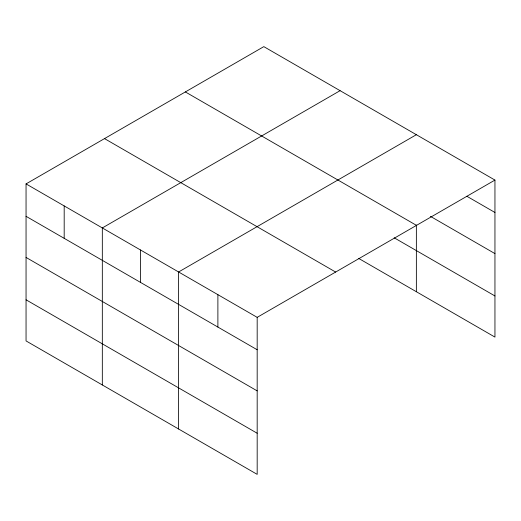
<?xml version="1.0" encoding="UTF-8"?>
<svg xmlns="http://www.w3.org/2000/svg" width="521" height="521" viewBox="0 0 521 521"><rect width="100%" height="100%" fill="white"/><g stroke="black" fill="none" stroke-linecap="round" stroke-linejoin="round"><path stroke-width="0.78" d="M494.95 180.077L263.821 46.636L26.05 183.906L26.05 340.923L257.179 474.364L257.179 317.348L494.95 180.077L494.95 337.094L358.813 258.494M340.096 90.667L102.324 227.944L102.324 384.96M416.364 134.705L178.592 271.982L178.592 428.998M466.881 196.274L494.95 212.477M430.398 216.332L494.95 253.603M185.359 91.937L416.487 225.378M394.176 237.791L494.95 295.967M104.513 138.606L335.641 272.047M26.05 183.906L257.179 317.348M26.05 216.313L257.179 349.754M26.05 257.433L257.179 390.88M26.05 299.803L257.179 433.244M416.364 225.02L416.364 291.721M217.889 294.665L217.889 327.071M140.462 249.963L140.462 282.369M64.187 205.925L64.187 238.331"/></g></svg>
